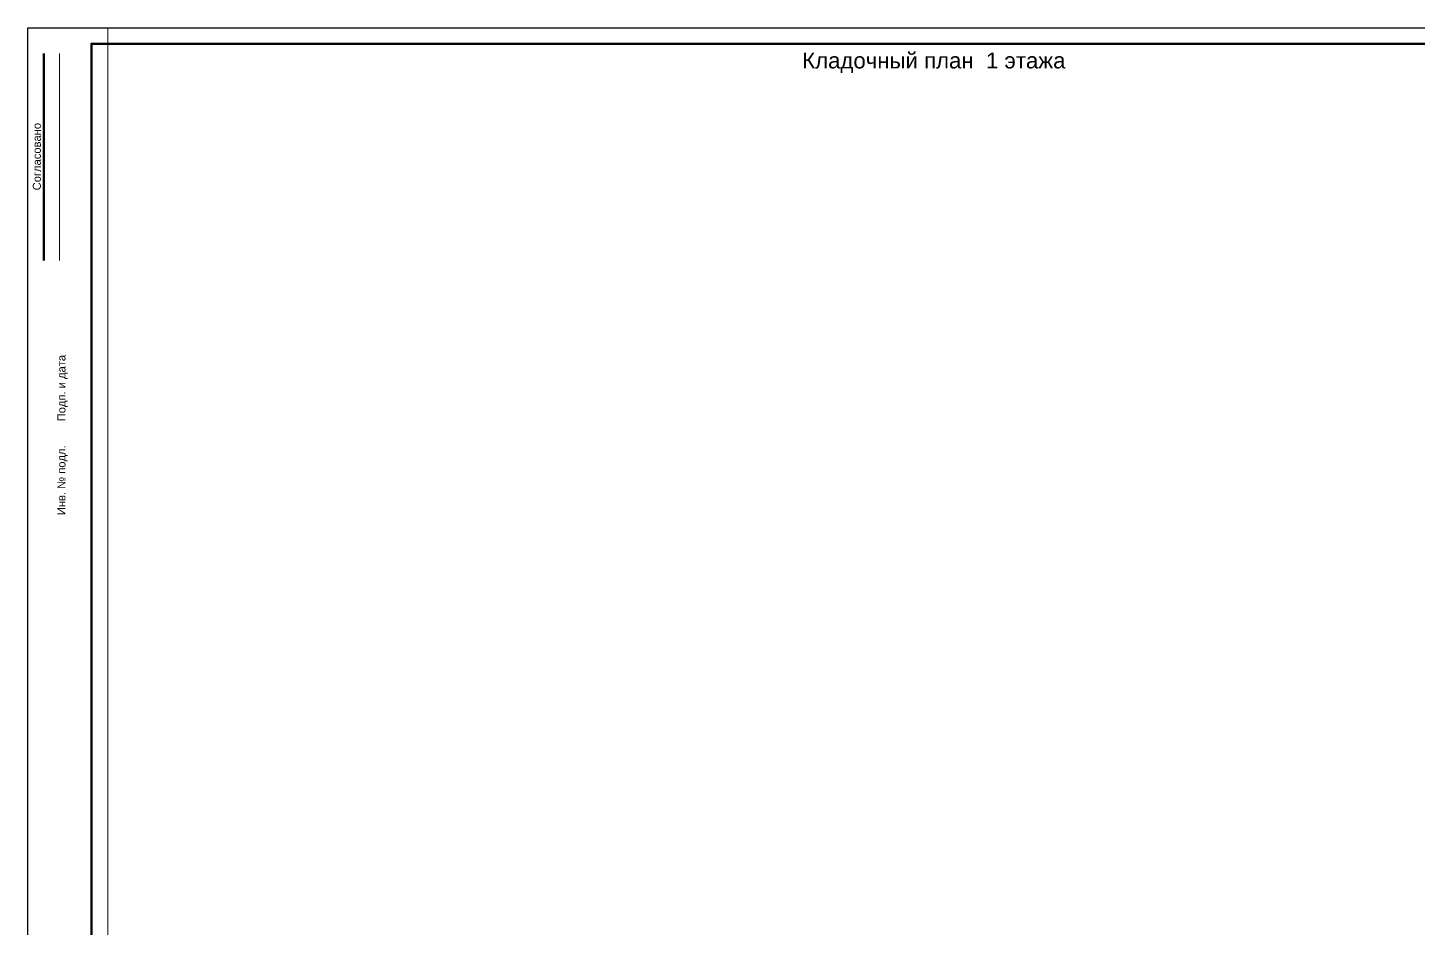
# Model space of a CAD drawing. Header units: millimetres. Extents: x -84737 to 172119, y -43083 to 59399.
# Drawn here: x 40 to 43743, y -12006 to 16309 of the extents above; entities that cross this region are included whole.
import ezdxf

# ---------------------------------------------------------------- set-up
doc = ezdxf.new("R2010")
doc.units = ezdxf.units.MM
for name, color, linetype in [('PDF _Аннотации', 7, 'Continuous'), ('PDF _Видовые экраны', 7, 'Continuous'), ('PDF _Основные надписи', 7, 'Continuous'), ('PDF _Текст', 7, 'Continuous')]:
    doc.layers.add(name, color=color, linetype=linetype)
doc.styles.add('PDF GOSTCommon', font='arial.ttf')

msp = doc.modelspace()

# ---------------------------------------------------------------- linework, layer by layer
at = {"layer": 'PDF _Аннотации', "lineweight": 50}
msp.add_lwpolyline([(540, 15498), (540, 8996)], dxfattribs=at)
at = {"layer": 'PDF _Аннотации', "lineweight": 18}
msp.add_lwpolyline([(1039, 15498), (1039, 8996)], dxfattribs=at)
at = {"layer": 'PDF _Видовые экраны', "lineweight": 0}
msp.add_lwpolyline([(2555, 16309), (2555, -14200), (59588, -14200), (59588, 16309)], dxfattribs=at)
at = {"layer": 'PDF _Основные надписи', "lineweight": 25}
msp.add_lwpolyline([(84132, 16309), (84132, -43083), (40, -43083), (40, 16309)], close=True, dxfattribs=at)
at = {"layer": 'PDF _Основные надписи', "lineweight": 60}
msp.add_lwpolyline([(83633, 15809), (83633, -42583), (2038, -42583), (2038, 15809)], close=True, dxfattribs=at)

# ---------------------------------------------------------------- texts
at = {"layer": 'PDF _Текст', "insert": (24382, 15208), "char_height": 499.38, "attachment_point": 4, "style": 'PDF GOSTCommon'}
msp.add_mtext('Кладочный план  1 этажа', dxfattribs=at)
at = {"layer": 'PDF _Текст', "char_height": 251.58, "attachment_point": 4, "rotation": 90, "style": 'PDF GOSTCommon'}
for s, insert in [('Согласовано', (326, 11197)), ('Подп. и дата', (1135, 3933)), ('Инв. № подл.', (1135, 982))]:
    msp.add_mtext(s, dxfattribs=dict(at, insert=insert))

doc.saveas('drawing.dxf')
